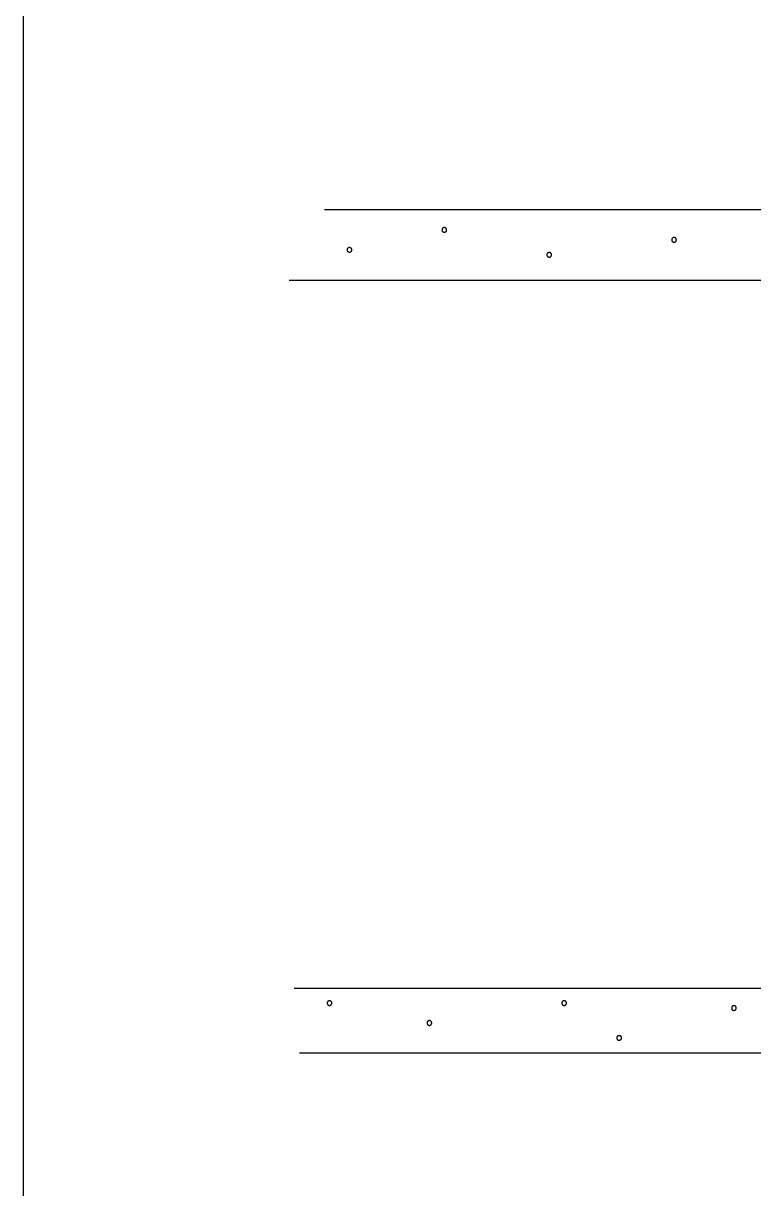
# Model space of a CAD drawing. Header units: metres. Extents: x 0 to 420, y 0 to 297.
# Drawn here: x 0 to 52.5, y 146.1 to 229.8 of the extents above; entities that cross this region are included whole.
import ezdxf

# ---------------------------------------------------------------- set-up
doc = ezdxf.new("R2010")
doc.units = ezdxf.units.M

msp = doc.modelspace()

# ---------------------------------------------------------------- linework, layer by layer
for p, q in [((0, 297), (0, 0)), ((81.68, 216.43), (21.65, 216.43)), ((30.1, 215.01), (30.09, 215)), ((30.09, 215), (30.1, 214.98)), ((30.09, 215), (30.09, 215)), ((30.11, 215.06), (30.1, 215.05)), ((30.1, 215.05), (30.1, 215.03)), ((30.1, 215.03), (30.1, 215.01)), ((30.1, 214.98), (30.1, 214.96)), ((30.1, 214.96), (30.1, 214.95)), ((30.1, 214.95), (30.11, 214.93)), ((30.12, 215.09), (30.11, 215.08)), ((30.11, 215.08), (30.11, 215.06)), ((30.11, 214.93), (30.11, 214.92)), ((30.11, 214.92), (30.12, 214.9)), ((30.13, 215.11), (30.12, 215.09)), ((30.12, 214.9), (30.13, 214.89)), ((30.14, 215.12), (30.13, 215.11)), ((30.13, 214.89), (30.14, 214.88)), ((30.16, 215.13), (30.14, 215.12)), ((30.14, 214.88), (30.16, 214.87)), ((30.17, 215.14), (30.16, 215.13)), ((30.16, 214.87), (30.17, 214.86)), ((30.18, 215.15), (30.17, 215.14)), ((30.17, 214.86), (30.18, 214.85)), ((30.2, 215.15), (30.18, 215.15)), ((30.18, 214.85), (30.2, 214.84)), ((30.22, 215.16), (30.2, 215.15)), ((30.2, 214.84), (30.22, 214.84)), ((30.23, 215.16), (30.22, 215.16)), ((30.22, 214.84), (30.23, 214.83)), ((30.25, 215.17), (30.23, 215.16)), ((30.23, 214.83), (30.25, 214.83)), ((30.26, 215.17), (30.25, 215.17)), ((30.25, 214.83), (30.26, 214.83)), ((30.28, 215.17), (30.26, 215.17)), ((30.26, 214.83), (30.28, 214.83)), ((30.3, 215.16), (30.28, 215.17)), ((30.28, 214.83), (30.3, 214.83)), ((30.31, 215.16), (30.3, 215.16)), ((30.3, 214.83), (30.31, 214.84)), ((30.33, 215.15), (30.31, 215.16)), ((30.31, 214.84), (30.33, 214.84)), ((30.34, 215.15), (30.33, 215.15)), ((30.33, 214.84), (30.34, 214.85)), ((30.36, 215.14), (30.34, 215.15)), ((30.34, 214.85), (30.36, 214.86)), ((30.37, 215.13), (30.36, 215.14)), ((30.36, 214.86), (30.37, 214.87)), ((30.38, 215.12), (30.37, 215.13)), ((30.37, 214.87), (30.38, 214.88)), ((30.4, 215.11), (30.38, 215.12)), ((30.38, 214.88), (30.4, 214.89)), ((30.41, 215.09), (30.4, 215.11)), ((30.4, 214.89), (30.41, 214.9)), ((30.41, 215.08), (30.41, 215.09)), ((30.42, 215.06), (30.41, 215.08)), ((30.41, 214.92), (30.42, 214.93)), ((30.41, 214.9), (30.41, 214.92)), ((30.43, 215.05), (30.42, 215.06)), ((30.42, 214.93), (30.43, 214.95)), ((30.43, 215.03), (30.43, 215.05)), ((30.43, 215.01), (30.43, 215.03)), ((30.43, 215), (30.43, 215.01)), ((30.43, 214.98), (30.43, 215)), ((30.43, 215), (30.43, 215)), ((30.43, 214.96), (30.43, 214.98)), ((30.43, 214.95), (30.43, 214.96)), ((23.3, 213.66), (23.29, 213.64)), ((23.29, 213.64), (23.29, 213.63)), ((23.31, 213.67), (23.3, 213.66)), ((23.32, 213.68), (23.31, 213.67)), ((23.34, 213.7), (23.32, 213.68)), ((23.35, 213.7), (23.34, 213.7)), ((23.36, 213.71), (23.35, 213.7)), ((23.38, 213.72), (23.36, 213.71)), ((23.4, 213.73), (23.38, 213.72)), ((23.41, 213.73), (23.4, 213.73)), ((23.43, 213.73), (23.41, 213.73)), ((23.44, 213.73), (23.43, 213.73)), ((23.46, 213.73), (23.44, 213.73)), ((23.48, 213.73), (23.46, 213.73)), ((23.49, 213.73), (23.48, 213.73)), ((23.51, 213.72), (23.49, 213.73)), ((23.52, 213.71), (23.51, 213.72)), ((23.54, 213.7), (23.52, 213.71)), ((23.55, 213.7), (23.54, 213.7)), ((23.56, 213.68), (23.55, 213.7)), ((23.58, 213.67), (23.56, 213.68)), ((23.59, 213.66), (23.58, 213.67)), ((23.59, 213.64), (23.59, 213.66)), ((23.6, 213.63), (23.59, 213.64)), ((46.62, 214.35), (46.61, 214.33)), ((46.61, 214.33), (46.61, 214.31)), ((46.61, 214.31), (46.61, 214.3)), ((46.61, 214.3), (46.61, 214.28)), ((46.61, 214.28), (46.61, 214.26)), ((46.61, 214.28), (46.61, 214.28)), ((46.61, 214.26), (46.61, 214.25)), ((46.61, 214.25), (46.61, 214.23)), ((46.61, 214.23), (46.62, 214.22)), ((46.63, 214.36), (46.62, 214.35)), ((46.62, 214.22), (46.63, 214.2)), ((46.64, 214.38), (46.63, 214.36)), ((46.63, 214.2), (46.64, 214.19)), ((46.65, 214.39), (46.64, 214.38)), ((46.64, 214.19), (46.65, 214.17)), ((46.66, 214.4), (46.65, 214.39)), ((46.65, 214.17), (46.66, 214.16)), ((46.67, 214.41), (46.66, 214.4)), ((46.66, 214.16), (46.67, 214.15)), ((46.68, 214.42), (46.67, 214.41)), ((46.67, 214.15), (46.68, 214.14)), ((46.7, 214.43), (46.68, 214.42)), ((46.68, 214.14), (46.7, 214.13)), ((46.71, 214.44), (46.7, 214.43)), ((46.7, 214.13), (46.71, 214.12)), ((46.73, 214.44), (46.71, 214.44)), ((46.71, 214.12), (46.73, 214.12)), ((46.74, 214.45), (46.73, 214.44)), ((46.73, 214.12), (46.74, 214.11)), ((46.76, 214.45), (46.74, 214.45)), ((46.74, 214.11), (46.76, 214.11)), ((46.78, 214.45), (46.76, 214.45)), ((46.76, 214.11), (46.78, 214.11)), ((46.79, 214.45), (46.78, 214.45)), ((46.78, 214.11), (46.79, 214.11)), ((46.81, 214.45), (46.79, 214.45)), ((46.79, 214.11), (46.81, 214.11)), ((46.83, 214.44), (46.81, 214.45)), ((46.81, 214.11), (46.83, 214.12)), ((46.84, 214.44), (46.83, 214.44)), ((46.83, 214.12), (46.84, 214.12)), ((46.86, 214.43), (46.84, 214.44)), ((46.84, 214.12), (46.86, 214.13)), ((46.87, 214.42), (46.86, 214.43)), ((46.86, 214.13), (46.87, 214.14)), ((46.88, 214.41), (46.87, 214.42)), ((46.87, 214.14), (46.88, 214.15)), ((46.9, 214.4), (46.88, 214.41)), ((46.88, 214.15), (46.9, 214.16)), ((46.91, 214.39), (46.9, 214.4)), ((46.9, 214.16), (46.91, 214.17)), ((46.92, 214.38), (46.91, 214.39)), ((46.91, 214.17), (46.92, 214.19)), ((46.93, 214.36), (46.92, 214.38)), ((46.92, 214.19), (46.93, 214.2)), ((46.93, 214.35), (46.93, 214.36)), ((46.94, 214.33), (46.93, 214.35)), ((46.93, 214.22), (46.94, 214.23)), ((46.93, 214.2), (46.93, 214.22)), ((46.94, 214.31), (46.94, 214.33)), ((46.95, 214.3), (46.94, 214.31)), ((46.94, 214.25), (46.95, 214.26)), ((46.94, 214.23), (46.94, 214.25)), ((46.95, 214.28), (46.95, 214.3)), ((46.95, 214.26), (46.95, 214.28)), ((46.95, 214.28), (46.95, 214.28)), ((23.28, 213.58), (23.27, 213.56)), ((23.27, 213.56), (23.28, 213.55)), ((23.27, 213.56), (23.27, 213.56)), ((23.29, 213.63), (23.28, 213.61)), ((23.28, 213.61), (23.28, 213.6)), ((23.28, 213.6), (23.28, 213.58)), ((23.28, 213.55), (23.28, 213.53)), ((23.28, 213.53), (23.28, 213.51)), ((23.28, 213.51), (23.29, 213.5)), ((23.29, 213.5), (23.29, 213.48)), ((23.29, 213.48), (23.3, 213.47)), ((23.3, 213.47), (23.31, 213.46)), ((23.31, 213.46), (23.32, 213.44)), ((23.32, 213.44), (23.34, 213.43)), ((23.34, 213.43), (23.35, 213.42)), ((23.35, 213.42), (23.36, 213.41)), ((23.36, 213.41), (23.38, 213.41)), ((23.38, 213.41), (23.4, 213.4)), ((23.4, 213.4), (23.41, 213.4)), ((23.41, 213.4), (23.43, 213.39)), ((23.43, 213.39), (23.44, 213.39)), ((23.44, 213.39), (23.46, 213.39)), ((23.46, 213.39), (23.48, 213.4)), ((23.48, 213.4), (23.49, 213.4)), ((23.49, 213.4), (23.51, 213.41)), ((23.51, 213.41), (23.52, 213.41)), ((23.52, 213.41), (23.54, 213.42)), ((23.54, 213.42), (23.55, 213.43)), ((23.55, 213.43), (23.56, 213.44)), ((23.56, 213.44), (23.58, 213.46)), ((23.58, 213.46), (23.59, 213.47)), ((23.59, 213.48), (23.6, 213.5)), ((23.59, 213.47), (23.59, 213.48)), ((23.61, 213.61), (23.6, 213.63)), ((23.6, 213.5), (23.61, 213.51)), ((23.61, 213.6), (23.61, 213.61)), ((23.61, 213.58), (23.61, 213.6)), ((23.61, 213.56), (23.61, 213.58)), ((23.61, 213.55), (23.61, 213.56)), ((23.61, 213.56), (23.61, 213.56)), ((23.61, 213.53), (23.61, 213.55)), ((23.61, 213.51), (23.61, 213.53)), ((37.64, 213.24), (37.63, 213.22)), ((37.63, 213.22), (37.63, 213.21)), ((37.63, 213.21), (37.63, 213.19)), ((37.63, 213.21), (37.63, 213.21)), ((37.63, 213.19), (37.64, 213.17)), ((37.65, 213.27), (37.64, 213.25)), ((37.64, 213.25), (37.64, 213.24)), ((37.64, 213.17), (37.64, 213.16)), ((37.64, 213.16), (37.65, 213.14)), ((37.66, 213.3), (37.65, 213.29)), ((37.65, 213.29), (37.65, 213.27)), ((37.65, 213.14), (37.65, 213.13)), ((37.65, 213.13), (37.66, 213.11)), ((37.67, 213.31), (37.66, 213.3)), ((37.66, 213.11), (37.67, 213.1)), ((37.68, 213.33), (37.67, 213.31)), ((37.67, 213.1), (37.68, 213.09)), ((37.7, 213.34), (37.68, 213.33)), ((37.68, 213.09), (37.7, 213.07)), ((37.71, 213.35), (37.7, 213.34)), ((37.7, 213.07), (37.71, 213.06)), ((37.72, 213.36), (37.71, 213.35)), ((37.71, 213.06), (37.72, 213.06)), ((37.74, 213.36), (37.72, 213.36)), ((37.72, 213.06), (37.74, 213.05)), ((37.75, 213.37), (37.74, 213.36)), ((37.74, 213.05), (37.75, 213.04)), ((37.77, 213.37), (37.75, 213.37)), ((37.75, 213.04), (37.77, 213.04)), ((37.79, 213.37), (37.77, 213.37)), ((37.77, 213.04), (37.79, 213.04)), ((37.8, 213.38), (37.79, 213.37)), ((37.79, 213.04), (37.8, 213.04)), ((37.82, 213.37), (37.8, 213.38)), ((37.8, 213.04), (37.82, 213.04)), ((37.84, 213.37), (37.82, 213.37)), ((37.82, 213.04), (37.84, 213.04)), ((37.85, 213.37), (37.84, 213.37)), ((37.84, 213.04), (37.85, 213.04)), ((37.87, 213.36), (37.85, 213.37)), ((37.85, 213.04), (37.87, 213.05)), ((37.88, 213.36), (37.87, 213.36)), ((37.87, 213.05), (37.88, 213.06)), ((37.9, 213.35), (37.88, 213.36)), ((37.88, 213.06), (37.9, 213.06)), ((37.91, 213.34), (37.9, 213.35)), ((37.9, 213.06), (37.91, 213.07)), ((37.92, 213.33), (37.91, 213.34)), ((37.91, 213.07), (37.92, 213.09)), ((37.93, 213.31), (37.92, 213.33)), ((37.92, 213.09), (37.93, 213.1)), ((37.94, 213.3), (37.93, 213.31)), ((37.93, 213.1), (37.94, 213.11)), ((37.95, 213.29), (37.94, 213.3)), ((37.94, 213.11), (37.95, 213.13)), ((37.96, 213.27), (37.95, 213.29)), ((37.95, 213.13), (37.96, 213.14)), ((37.97, 213.25), (37.96, 213.27)), ((37.96, 213.14), (37.97, 213.16)), ((37.97, 213.24), (37.97, 213.25)), ((37.97, 213.22), (37.97, 213.24)), ((37.97, 213.21), (37.97, 213.22)), ((37.97, 213.19), (37.97, 213.21)), ((37.97, 213.21), (37.97, 213.21)), ((37.97, 213.17), (37.97, 213.19)), ((37.97, 213.16), (37.97, 213.17)), ((19.1, 211.39), (77.61, 211.39)), ((77.61, 160.47), (19.46, 160.47)), ((21.85, 159.46), (21.84, 159.45)), ((21.84, 159.45), (21.84, 159.43)), ((21.84, 159.43), (21.84, 159.41)), ((21.84, 159.41), (21.84, 159.4)), ((21.84, 159.41), (21.84, 159.41)), ((21.84, 159.4), (21.84, 159.38)), ((21.84, 159.38), (21.85, 159.37)), ((21.86, 159.49), (21.85, 159.48)), ((21.85, 159.48), (21.85, 159.46)), ((21.85, 159.37), (21.85, 159.35)), ((21.85, 159.35), (21.86, 159.33)), ((21.87, 159.51), (21.86, 159.49)), ((21.86, 159.33), (21.87, 159.32)), ((21.88, 159.52), (21.87, 159.51)), ((21.87, 159.32), (21.88, 159.31)), ((21.89, 159.53), (21.88, 159.52)), ((21.88, 159.31), (21.89, 159.29)), ((21.9, 159.55), (21.89, 159.53)), ((21.89, 159.29), (21.9, 159.28)), ((21.91, 159.56), (21.9, 159.55)), ((21.9, 159.28), (21.91, 159.27)), ((21.93, 159.56), (21.91, 159.56)), ((21.91, 159.27), (21.93, 159.26)), ((21.94, 159.57), (21.93, 159.56)), ((21.93, 159.26), (21.94, 159.26)), ((21.96, 159.58), (21.94, 159.57)), ((21.94, 159.26), (21.96, 159.25)), ((21.98, 159.58), (21.96, 159.58)), ((21.96, 159.25), (21.98, 159.25)), ((21.99, 159.58), (21.98, 159.58)), ((21.98, 159.25), (21.99, 159.25)), ((22.01, 159.58), (21.99, 159.58)), ((21.99, 159.25), (22.01, 159.24)), ((22.03, 159.58), (22.01, 159.58)), ((22.01, 159.24), (22.03, 159.25)), ((22.04, 159.58), (22.03, 159.58)), ((22.03, 159.25), (22.04, 159.25)), ((22.06, 159.58), (22.04, 159.58)), ((22.04, 159.25), (22.06, 159.25)), ((22.07, 159.57), (22.06, 159.58)), ((22.06, 159.25), (22.07, 159.26)), ((22.09, 159.56), (22.07, 159.57)), ((22.07, 159.26), (22.09, 159.26)), ((22.1, 159.56), (22.09, 159.56)), ((22.09, 159.26), (22.1, 159.27)), ((22.12, 159.55), (22.1, 159.56)), ((22.1, 159.27), (22.12, 159.28)), ((22.13, 159.53), (22.12, 159.55)), ((22.12, 159.28), (22.13, 159.29)), ((22.14, 159.52), (22.13, 159.53)), ((22.13, 159.29), (22.14, 159.31)), ((22.15, 159.51), (22.14, 159.52)), ((22.14, 159.31), (22.15, 159.32)), ((22.16, 159.49), (22.15, 159.51)), ((22.15, 159.32), (22.16, 159.33)), ((22.17, 159.48), (22.16, 159.49)), ((22.16, 159.33), (22.17, 159.35)), ((22.17, 159.46), (22.17, 159.48)), ((22.17, 159.45), (22.17, 159.46)), ((22.18, 159.43), (22.17, 159.45)), ((22.17, 159.38), (22.18, 159.4)), ((22.17, 159.37), (22.17, 159.38)), ((22.17, 159.35), (22.17, 159.37)), ((22.18, 159.41), (22.18, 159.43)), ((22.18, 159.4), (22.18, 159.41)), ((22.18, 159.41), (22.18, 159.41)), ((38.72, 159.46), (38.71, 159.45)), ((38.71, 159.45), (38.71, 159.43)), ((38.71, 159.43), (38.71, 159.41)), ((38.71, 159.41), (38.71, 159.4)), ((38.71, 159.41), (38.71, 159.41)), ((38.71, 159.4), (38.71, 159.38)), ((38.71, 159.38), (38.72, 159.37)), ((38.73, 159.49), (38.72, 159.48)), ((38.72, 159.48), (38.72, 159.46)), ((38.72, 159.37), (38.72, 159.35)), ((38.72, 159.35), (38.73, 159.33)), ((38.74, 159.51), (38.73, 159.49)), ((38.73, 159.33), (38.74, 159.32)), ((38.75, 159.52), (38.74, 159.51)), ((38.74, 159.32), (38.75, 159.31)), ((38.76, 159.53), (38.75, 159.52)), ((38.75, 159.31), (38.76, 159.29)), ((38.77, 159.55), (38.76, 159.53)), ((38.76, 159.29), (38.77, 159.28)), ((38.79, 159.56), (38.77, 159.55)), ((38.77, 159.28), (38.79, 159.27)), ((38.8, 159.56), (38.79, 159.56)), ((38.79, 159.27), (38.8, 159.26)), ((38.81, 159.57), (38.8, 159.56)), ((38.8, 159.26), (38.81, 159.26)), ((38.83, 159.58), (38.81, 159.57)), ((38.81, 159.26), (38.83, 159.25)), ((38.85, 159.58), (38.83, 159.58)), ((38.83, 159.25), (38.85, 159.25)), ((38.86, 159.58), (38.85, 159.58)), ((38.85, 159.25), (38.86, 159.25)), ((38.88, 159.58), (38.86, 159.58)), ((38.86, 159.25), (38.88, 159.24)), ((38.9, 159.58), (38.88, 159.58)), ((38.88, 159.24), (38.9, 159.25)), ((38.91, 159.58), (38.9, 159.58)), ((38.9, 159.25), (38.91, 159.25)), ((38.93, 159.58), (38.91, 159.58)), ((38.91, 159.25), (38.93, 159.25)), ((38.94, 159.57), (38.93, 159.58)), ((38.93, 159.25), (38.94, 159.26)), ((38.96, 159.56), (38.94, 159.57)), ((38.94, 159.26), (38.96, 159.26)), ((38.97, 159.56), (38.96, 159.56)), ((38.96, 159.26), (38.97, 159.27)), ((38.99, 159.55), (38.97, 159.56)), ((38.97, 159.27), (38.99, 159.28)), ((39, 159.53), (38.99, 159.55)), ((38.99, 159.28), (39, 159.29)), ((39.01, 159.52), (39, 159.53)), ((39, 159.29), (39.01, 159.31)), ((39.02, 159.51), (39.01, 159.52)), ((39.01, 159.31), (39.02, 159.32)), ((39.03, 159.49), (39.02, 159.51)), ((39.02, 159.32), (39.03, 159.33)), ((39.04, 159.48), (39.03, 159.49)), ((39.03, 159.33), (39.04, 159.35)), ((39.04, 159.46), (39.04, 159.48)), ((39.05, 159.45), (39.04, 159.46)), ((39.04, 159.37), (39.05, 159.38)), ((39.04, 159.35), (39.04, 159.37)), ((39.05, 159.43), (39.05, 159.45)), ((39.05, 159.41), (39.05, 159.43)), ((39.05, 159.4), (39.05, 159.41)), ((39.05, 159.41), (39.05, 159.41)), ((39.05, 159.38), (39.05, 159.4)), ((50.98, 159.19), (50.96, 159.18)), ((50.99, 159.2), (50.98, 159.19)), ((51, 159.21), (50.99, 159.2)), ((51.02, 159.21), (51, 159.21)), ((51.04, 159.22), (51.02, 159.21)), ((51.05, 159.22), (51.04, 159.22)), ((51.07, 159.23), (51.05, 159.22)), ((51.08, 159.23), (51.07, 159.23)), ((51.1, 159.23), (51.08, 159.23)), ((51.12, 159.22), (51.1, 159.23)), ((51.13, 159.22), (51.12, 159.22)), ((51.15, 159.21), (51.13, 159.22)), ((51.16, 159.21), (51.15, 159.21)), ((51.18, 159.2), (51.16, 159.21)), ((51.19, 159.19), (51.18, 159.2)), ((51.2, 159.18), (51.19, 159.19)), ((50.92, 159.07), (50.91, 159.06)), ((50.91, 159.06), (50.92, 159.04)), ((50.91, 159.06), (50.91, 159.06)), ((50.93, 159.12), (50.92, 159.11)), ((50.92, 159.11), (50.92, 159.09)), ((50.92, 159.09), (50.92, 159.07)), ((50.92, 159.04), (50.92, 159.02)), ((50.92, 159.02), (50.92, 159.01)), ((50.92, 159.01), (50.93, 158.99)), ((50.94, 159.15), (50.93, 159.14)), ((50.93, 159.14), (50.93, 159.12)), ((50.93, 158.99), (50.93, 158.98)), ((50.93, 158.98), (50.94, 158.96)), ((50.95, 159.16), (50.94, 159.15)), ((50.94, 158.96), (50.95, 158.95)), ((50.96, 159.18), (50.95, 159.16)), ((50.95, 158.95), (50.96, 158.94)), ((50.96, 158.94), (50.98, 158.92)), ((50.98, 158.92), (50.99, 158.92)), ((50.99, 158.92), (51, 158.91)), ((51, 158.91), (51.02, 158.9)), ((51.02, 158.9), (51.04, 158.89)), ((51.04, 158.89), (51.05, 158.89)), ((51.05, 158.89), (51.07, 158.89)), ((51.07, 158.89), (51.08, 158.89)), ((51.08, 158.89), (51.1, 158.89)), ((51.1, 158.89), (51.12, 158.89)), ((51.12, 158.89), (51.13, 158.89)), ((51.13, 158.89), (51.15, 158.9)), ((51.15, 158.9), (51.16, 158.91)), ((51.16, 158.91), (51.18, 158.92)), ((51.18, 158.92), (51.19, 158.92)), ((51.19, 158.92), (51.2, 158.94)), ((51.22, 159.16), (51.2, 159.18)), ((51.2, 158.94), (51.22, 158.95)), ((51.23, 159.15), (51.22, 159.16)), ((51.22, 158.95), (51.23, 158.96)), ((51.23, 159.14), (51.23, 159.15)), ((51.24, 159.12), (51.23, 159.14)), ((51.23, 158.98), (51.24, 158.99)), ((51.23, 158.96), (51.23, 158.98)), ((51.25, 159.11), (51.24, 159.12)), ((51.24, 158.99), (51.25, 159.01)), ((51.25, 159.09), (51.25, 159.11)), ((51.25, 159.07), (51.25, 159.09)), ((51.25, 159.06), (51.25, 159.07)), ((51.25, 159.04), (51.25, 159.06)), ((51.25, 159.06), (51.25, 159.06)), ((51.25, 159.02), (51.25, 159.04)), ((51.25, 159.01), (51.25, 159.02)), ((29.03, 158.03), (29.02, 158.01)), ((29.02, 158.01), (29.02, 158)), ((29.02, 158), (29.02, 157.98)), ((29.02, 157.98), (29.02, 157.96)), ((29.02, 157.98), (29.02, 157.98)), ((29.02, 157.96), (29.02, 157.95)), ((29.02, 157.95), (29.03, 157.93)), ((29.04, 158.06), (29.03, 158.05)), ((29.03, 158.05), (29.03, 158.03)), ((29.03, 157.93), (29.03, 157.92)), ((29.03, 157.92), (29.04, 157.9)), ((29.05, 158.08), (29.04, 158.06)), ((29.04, 157.9), (29.05, 157.89)), ((29.06, 158.09), (29.05, 158.08)), ((29.05, 157.89), (29.06, 157.87)), ((29.07, 158.1), (29.06, 158.09)), ((29.06, 157.87), (29.07, 157.86)), ((29.08, 158.11), (29.07, 158.1)), ((29.07, 157.86), (29.08, 157.85)), ((29.09, 158.12), (29.08, 158.11)), ((29.08, 157.85), (29.09, 157.84)), ((29.11, 158.13), (29.09, 158.12)), ((29.09, 157.84), (29.11, 157.83)), ((29.12, 158.14), (29.11, 158.13)), ((29.11, 157.83), (29.12, 157.82)), ((29.14, 158.14), (29.12, 158.14)), ((29.12, 157.82), (29.14, 157.82)), ((29.15, 158.15), (29.14, 158.14)), ((29.14, 157.82), (29.15, 157.81)), ((29.17, 158.15), (29.15, 158.15)), ((29.15, 157.81), (29.17, 157.81)), ((29.19, 158.15), (29.17, 158.15)), ((29.17, 157.81), (29.19, 157.81)), ((29.2, 158.15), (29.19, 158.15)), ((29.19, 157.81), (29.2, 157.81)), ((29.22, 158.15), (29.2, 158.15)), ((29.2, 157.81), (29.22, 157.81)), ((29.24, 158.14), (29.22, 158.15)), ((29.22, 157.81), (29.24, 157.82)), ((29.25, 158.14), (29.24, 158.14)), ((29.24, 157.82), (29.25, 157.82)), ((29.27, 158.13), (29.25, 158.14)), ((29.25, 157.82), (29.27, 157.83)), ((29.28, 158.12), (29.27, 158.13)), ((29.27, 157.83), (29.28, 157.84)), ((29.3, 158.11), (29.28, 158.12)), ((29.28, 157.84), (29.3, 157.85)), ((29.31, 158.1), (29.3, 158.11)), ((29.3, 157.85), (29.31, 157.86)), ((29.32, 158.09), (29.31, 158.1)), ((29.31, 157.86), (29.32, 157.87)), ((29.33, 158.08), (29.32, 158.09)), ((29.32, 157.87), (29.33, 157.89)), ((29.34, 158.06), (29.33, 158.08)), ((29.33, 157.89), (29.34, 157.9)), ((29.34, 158.05), (29.34, 158.06)), ((29.35, 158.03), (29.34, 158.05)), ((29.34, 157.92), (29.35, 157.93)), ((29.34, 157.9), (29.34, 157.92)), ((29.35, 158.01), (29.35, 158.03)), ((29.36, 158), (29.35, 158.01)), ((29.35, 157.95), (29.36, 157.96)), ((29.35, 157.93), (29.35, 157.95)), ((29.36, 157.98), (29.36, 158)), ((29.36, 157.96), (29.36, 157.98)), ((29.36, 157.98), (29.36, 157.98)), ((42.67, 156.95), (42.66, 156.94)), ((42.66, 156.94), (42.66, 156.92)), ((42.66, 156.92), (42.66, 156.91)), ((42.66, 156.91), (42.66, 156.89)), ((42.66, 156.91), (42.66, 156.91)), ((42.66, 156.89), (42.66, 156.87)), ((42.66, 156.87), (42.67, 156.86)), ((42.68, 156.99), (42.67, 156.97)), ((42.67, 156.97), (42.67, 156.95)), ((42.67, 156.86), (42.67, 156.84)), ((42.67, 156.84), (42.68, 156.83)), ((42.69, 157), (42.68, 156.99)), ((42.68, 156.83), (42.69, 156.81)), ((42.7, 157.01), (42.69, 157)), ((42.69, 156.81), (42.7, 156.8)), ((42.71, 157.03), (42.7, 157.01)), ((42.7, 156.8), (42.71, 156.79)), ((42.72, 157.04), (42.71, 157.03)), ((42.71, 156.79), (42.72, 156.77)), ((42.73, 157.05), (42.72, 157.04)), ((42.72, 156.77), (42.73, 156.76)), ((42.75, 157.06), (42.73, 157.05)), ((42.73, 156.76), (42.75, 156.76)), ((42.76, 157.06), (42.75, 157.06)), ((42.75, 156.76), (42.76, 156.75)), ((42.78, 157.07), (42.76, 157.06)), ((42.76, 156.75), (42.78, 156.74)), ((42.8, 157.07), (42.78, 157.07)), ((42.78, 156.74), (42.8, 156.74)), ((42.81, 157.07), (42.8, 157.07)), ((42.8, 156.74), (42.81, 156.74)), ((42.83, 157.08), (42.81, 157.07)), ((42.81, 156.74), (42.83, 156.74)), ((42.84, 157.07), (42.83, 157.08)), ((42.83, 156.74), (42.84, 156.74)), ((42.86, 157.07), (42.84, 157.07)), ((42.84, 156.74), (42.86, 156.74)), ((42.88, 157.07), (42.86, 157.07)), ((42.86, 156.74), (42.88, 156.74)), ((42.89, 157.06), (42.88, 157.07)), ((42.88, 156.74), (42.89, 156.75)), ((42.91, 157.06), (42.89, 157.06)), ((42.89, 156.75), (42.91, 156.76)), ((42.92, 157.05), (42.91, 157.06)), ((42.91, 156.76), (42.92, 156.76)), ((42.94, 157.04), (42.92, 157.05)), ((42.92, 156.76), (42.94, 156.77)), ((42.95, 157.03), (42.94, 157.04)), ((42.94, 156.77), (42.95, 156.79)), ((42.96, 157.01), (42.95, 157.03)), ((42.95, 156.79), (42.96, 156.8)), ((42.97, 157), (42.96, 157.01)), ((42.96, 156.8), (42.97, 156.81)), ((42.98, 156.99), (42.97, 157)), ((42.97, 156.81), (42.98, 156.83)), ((42.99, 156.97), (42.98, 156.99)), ((42.98, 156.83), (42.99, 156.84)), ((42.99, 156.95), (42.99, 156.97)), ((42.99, 156.94), (42.99, 156.95)), ((43, 156.92), (42.99, 156.94)), ((42.99, 156.87), (43, 156.89)), ((42.99, 156.86), (42.99, 156.87)), ((42.99, 156.84), (42.99, 156.86)), ((43, 156.91), (43, 156.92)), ((43, 156.89), (43, 156.91)), ((43, 156.91), (43, 156.91)), ((19.85, 155.83), (81.68, 155.83))]:
    msp.add_line(p, q)

doc.saveas('drawing.dxf')
